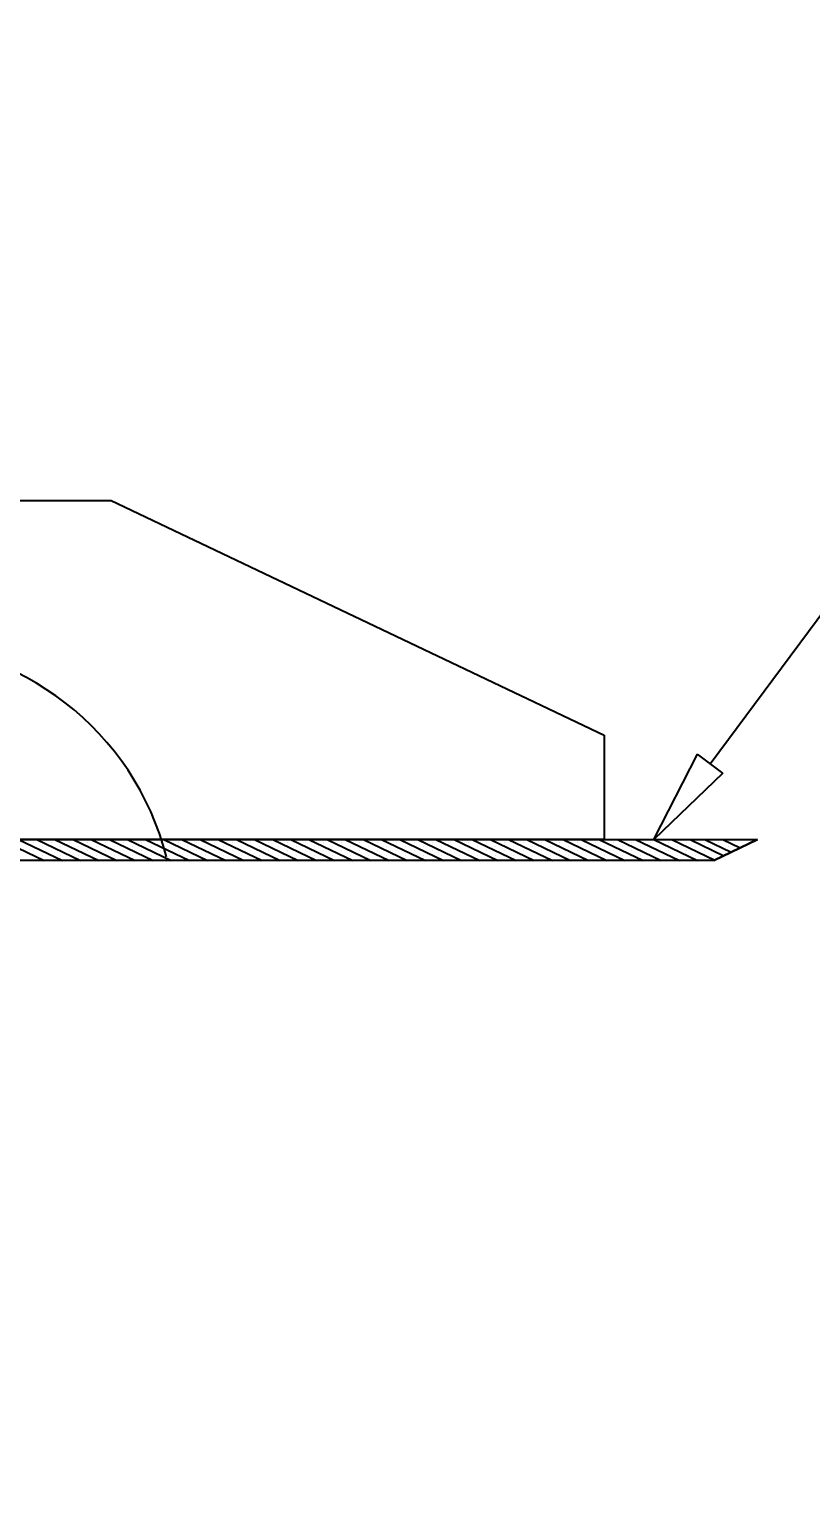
# Model space of a CAD drawing. Header units: millimetres. Extents: x 3739 to 12124, y 1417 to 5764.
# Drawn here: x 4936.8 to 5019.3, y 4501.7 to 4658.3 of the extents above; entities that cross this region are included whole.
import ezdxf
from ezdxf import colors
from ezdxf.entities.mleader import LeaderData, LeaderLine
from ezdxf.math import Vec2, Vec3

# ---------------------------------------------------------------- set-up
doc = ezdxf.new("R2010")
doc.units = ezdxf.units.MM
doc.header["$MEASUREMENT"] = 0
doc.styles.get("Standard").update_dxf_attribs({"font": 'arial.ttf'})

# ---------------------------------------------------------------- blocks, each defined once
blk = doc.blocks.new('_ClosedBlank')
at = {"color": 0, "linetype": 'ByBlock', "lineweight": -2}
for p, q in [((-1, 0.167), (0, 0)), ((-1, 0.167), (-1, -0.167)), ((0, 0), (-1, -0.167))]:
    blk.add_line(p, q, dxfattribs=at)

msp = doc.modelspace()

# ---------------------------------------------------------------- linework, layer by layer
for p, q in [((4922.25894, 4608.48922), (4945.41683, 4608.48922)), ((4945.41683, 4608.48922), (4997.52209, 4583.67034)), ((4997.52209, 4583.67034), (4997.52209, 4572.63972)), ((4997.52209, 4572.63972), (4922.25894, 4572.63972)), ((4922.25894, 4572.63972), (5013.76647, 4572.63972)), ((5009.13489, 4570.4336), (5013.76647, 4572.63972)), ((5013.76647, 4572.63972), (5009.13489, 4570.4336)), ((5009.13489, 4570.4336), (4922.25894, 4570.4336))]:
    msp.add_line(p, q)
at = {"linetype": 'Continuous'}
for p, q in [((4933.69447, 4572.63972), (4938.32605, 4570.4336)), ((4935.61343, 4572.63972), (4940.24501, 4570.4336)), ((4937.14207, 4572.36862), (4937.14207, 4572.36862)), ((4937.53239, 4572.63972), (4942.16397, 4570.4336)), ((4939.06103, 4572.36862), (4939.06103, 4572.36862)), ((4939.45135, 4572.63972), (4944.08293, 4570.4336)), ((4940.97998, 4572.36862), (4940.97998, 4572.36862)), ((4941.3703, 4572.63972), (4946.00188, 4570.4336)), ((4942.89894, 4572.36862), (4942.89894, 4572.36862)), ((4943.28926, 4572.63972), (4947.92084, 4570.4336)), ((4944.8179, 4572.36862), (4944.8179, 4572.36862)), ((4945.20822, 4572.63972), (4949.8398, 4570.4336)), ((4946.73686, 4572.36862), (4946.73686, 4572.36862)), ((4947.12718, 4572.63972), (4951.75876, 4570.4336)), ((4948.65581, 4572.36862), (4948.65581, 4572.36862)), ((4949.04613, 4572.63972), (4953.67771, 4570.4336)), ((4950.57477, 4572.36862), (4950.57477, 4572.36862)), ((4950.96509, 4572.63972), (4955.59667, 4570.4336)), ((4952.49373, 4572.36862), (4952.49373, 4572.36862)), ((4952.88405, 4572.63972), (4957.51563, 4570.4336)), ((4954.41269, 4572.36862), (4954.41269, 4572.36862)), ((4954.80301, 4572.63972), (4959.43459, 4570.4336)), ((4956.33164, 4572.36862), (4956.33164, 4572.36862)), ((4956.72197, 4572.63972), (4961.35354, 4570.4336)), ((4958.2506, 4572.36862), (4958.2506, 4572.36862)), ((4958.64092, 4572.63972), (4963.2725, 4570.4336)), ((4960.16956, 4572.36862), (4960.16956, 4572.36862)), ((4960.55988, 4572.63972), (4965.19146, 4570.4336)), ((4962.08852, 4572.36862), (4962.08852, 4572.36862)), ((4962.47884, 4572.63972), (4967.11042, 4570.4336)), ((4964.00747, 4572.36862), (4964.00747, 4572.36862)), ((4964.3978, 4572.63972), (4969.02937, 4570.4336)), ((4965.92643, 4572.36862), (4965.92643, 4572.36862)), ((4966.31675, 4572.63972), (4970.94833, 4570.4336)), ((4967.84539, 4572.36862), (4967.84539, 4572.36862)), ((4968.23571, 4572.63972), (4972.86729, 4570.4336)), ((4969.76435, 4572.36862), (4969.76435, 4572.36862)), ((4970.15467, 4572.63972), (4974.78625, 4570.4336)), ((4971.6833, 4572.36862), (4971.6833, 4572.36862)), ((4972.07363, 4572.63972), (4976.7052, 4570.4336)), ((4973.60226, 4572.36862), (4973.60226, 4572.36862)), ((4973.99258, 4572.63972), (4978.62416, 4570.4336)), ((4975.52122, 4572.36862), (4975.52122, 4572.36862)), ((4975.91154, 4572.63972), (4980.54312, 4570.4336)), ((4977.44018, 4572.36862), (4977.44018, 4572.36862)), ((4977.8305, 4572.63972), (4982.46208, 4570.4336)), ((4979.35913, 4572.36862), (4979.35913, 4572.36862)), ((4979.74946, 4572.63972), (4984.38103, 4570.4336)), ((4981.27809, 4572.36862), (4981.27809, 4572.36862)), ((4981.66841, 4572.63972), (4986.29999, 4570.4336)), ((4983.19705, 4572.36862), (4983.19705, 4572.36862)), ((4983.58737, 4572.63972), (4988.21895, 4570.4336)), ((4985.11601, 4572.36862), (4985.11601, 4572.36862)), ((4985.50633, 4572.63972), (4990.13791, 4570.4336)), ((4987.03497, 4572.36862), (4987.03497, 4572.36862)), ((4987.42529, 4572.63972), (4992.05686, 4570.4336)), ((4988.95392, 4572.36862), (4988.95392, 4572.36862)), ((4989.34424, 4572.63972), (4993.97582, 4570.4336)), ((4990.87288, 4572.36862), (4990.87288, 4572.36862)), ((4991.2632, 4572.63972), (4995.89478, 4570.4336)), ((4992.79184, 4572.36862), (4992.79184, 4572.36862)), ((4993.18216, 4572.63972), (4997.81374, 4570.4336)), ((4994.7108, 4572.36862), (4994.7108, 4572.36862)), ((4995.10112, 4572.63972), (4999.73269, 4570.4336)), ((4996.62975, 4572.36862), (4996.62975, 4572.36862)), ((4997.02007, 4572.63972), (5001.65165, 4570.4336)), ((4998.54871, 4572.36862), (4998.54871, 4572.36862)), ((4998.93903, 4572.63972), (5003.57061, 4570.4336)), ((5000.46767, 4572.36862), (5000.46767, 4572.36862)), ((5000.85799, 4572.63972), (5005.48957, 4570.4336)), ((5002.38663, 4572.36862), (5002.38663, 4572.36862)), ((5002.77695, 4572.63972), (5007.40853, 4570.4336)), ((5004.30558, 4572.36862), (5004.30558, 4572.36862)), ((5004.6959, 4572.63972), (5009.23119, 4570.47947)), ((5006.22454, 4572.36862), (5006.22454, 4572.36862)), ((5006.61486, 4572.63972), (5010.19067, 4570.93649)), ((5008.1435, 4572.36862), (5008.1435, 4572.36862)), ((5008.16294, 4572.63972), (5010.96471, 4571.30518)), ((5009.67534, 4572.37636), (5009.67534, 4572.37636)), ((5010.0819, 4572.63972), (5011.92418, 4571.7622)), ((4937.14207, 4571.45458), (4937.14207, 4571.45458)), ((4938.10155, 4571.9116), (4938.10155, 4571.9116)), ((4938.10155, 4570.99756), (4938.10155, 4570.99756)), ((4939.06103, 4571.45458), (4939.06103, 4571.45458)), ((4940.02051, 4571.9116), (4940.02051, 4571.9116)), ((4940.02051, 4570.99756), (4940.02051, 4570.99756)), ((4940.97998, 4571.45458), (4940.97998, 4571.45458)), ((4941.93946, 4571.9116), (4941.93946, 4571.9116)), ((4941.93946, 4570.99756), (4941.93946, 4570.99756)), ((4942.89894, 4571.45458), (4942.89894, 4571.45458)), ((4943.85842, 4571.9116), (4943.85842, 4571.9116)), ((4943.85842, 4570.99756), (4943.85842, 4570.99756)), ((4944.8179, 4571.45458), (4944.8179, 4571.45458)), ((4945.77738, 4571.9116), (4945.77738, 4571.9116)), ((4945.77738, 4570.99756), (4945.77738, 4570.99756)), ((4946.73686, 4571.45458), (4946.73686, 4571.45458)), ((4947.69634, 4571.9116), (4947.69634, 4571.9116)), ((4947.69634, 4570.99756), (4947.69634, 4570.99756)), ((4948.65581, 4571.45458), (4948.65581, 4571.45458)), ((4949.61529, 4571.9116), (4949.61529, 4571.9116)), ((4949.61529, 4570.99756), (4949.61529, 4570.99756)), ((4950.57477, 4571.45458), (4950.57477, 4571.45458)), ((4951.53425, 4571.9116), (4951.53425, 4571.9116)), ((4951.53425, 4570.99756), (4951.53425, 4570.99756)), ((4952.49373, 4571.45458), (4952.49373, 4571.45458)), ((4953.45321, 4571.9116), (4953.45321, 4571.9116)), ((4953.45321, 4570.99756), (4953.45321, 4570.99756)), ((4954.41269, 4571.45458), (4954.41269, 4571.45458)), ((4955.37217, 4571.9116), (4955.37217, 4571.9116)), ((4955.37217, 4570.99756), (4955.37217, 4570.99756)), ((4956.33164, 4571.45458), (4956.33164, 4571.45458)), ((4957.29112, 4571.9116), (4957.29112, 4571.9116)), ((4957.29112, 4570.99756), (4957.29112, 4570.99756)), ((4958.2506, 4571.45458), (4958.2506, 4571.45458)), ((4959.21008, 4571.9116), (4959.21008, 4571.9116)), ((4959.21008, 4570.99756), (4959.21008, 4570.99756)), ((4960.16956, 4571.45458), (4960.16956, 4571.45458)), ((4961.12904, 4571.9116), (4961.12904, 4571.9116)), ((4961.12904, 4570.99756), (4961.12904, 4570.99756)), ((4962.08852, 4571.45458), (4962.08852, 4571.45458)), ((4963.048, 4571.9116), (4963.048, 4571.9116)), ((4963.048, 4570.99756), (4963.048, 4570.99756)), ((4964.00747, 4571.45458), (4964.00747, 4571.45458)), ((4964.96695, 4571.9116), (4964.96695, 4571.9116)), ((4964.96695, 4570.99756), (4964.96695, 4570.99756)), ((4965.92643, 4571.45458), (4965.92643, 4571.45458)), ((4966.88591, 4571.9116), (4966.88591, 4571.9116)), ((4966.88591, 4570.99756), (4966.88591, 4570.99756)), ((4967.84539, 4571.45458), (4967.84539, 4571.45458)), ((4968.80487, 4571.9116), (4968.80487, 4571.9116)), ((4968.80487, 4570.99756), (4968.80487, 4570.99756)), ((4969.76435, 4571.45458), (4969.76435, 4571.45458)), ((4970.72383, 4571.9116), (4970.72383, 4571.9116)), ((4970.72383, 4570.99756), (4970.72383, 4570.99756)), ((4971.6833, 4571.45458), (4971.6833, 4571.45458)), ((4972.64278, 4571.9116), (4972.64278, 4571.9116)), ((4972.64278, 4570.99756), (4972.64278, 4570.99756)), ((4973.60226, 4571.45458), (4973.60226, 4571.45458)), ((4974.56174, 4571.9116), (4974.56174, 4571.9116)), ((4974.56174, 4570.99756), (4974.56174, 4570.99756)), ((4975.52122, 4571.45458), (4975.52122, 4571.45458)), ((4976.4807, 4571.9116), (4976.4807, 4571.9116)), ((4976.4807, 4570.99756), (4976.4807, 4570.99756)), ((4977.44018, 4571.45458), (4977.44018, 4571.45458)), ((4978.39966, 4571.9116), (4978.39966, 4571.9116)), ((4978.39966, 4570.99756), (4978.39966, 4570.99756)), ((4979.35913, 4571.45458), (4979.35913, 4571.45458)), ((4980.31861, 4571.9116), (4980.31861, 4571.9116)), ((4980.31861, 4570.99756), (4980.31861, 4570.99756)), ((4981.27809, 4571.45458), (4981.27809, 4571.45458)), ((4982.23757, 4571.9116), (4982.23757, 4571.9116)), ((4982.23757, 4570.99756), (4982.23757, 4570.99756)), ((4983.19705, 4571.45458), (4983.19705, 4571.45458)), ((4984.15653, 4571.9116), (4984.15653, 4571.9116)), ((4984.15653, 4570.99756), (4984.15653, 4570.99756)), ((4985.11601, 4571.45458), (4985.11601, 4571.45458)), ((4986.07549, 4571.9116), (4986.07549, 4571.9116)), ((4986.07549, 4570.99756), (4986.07549, 4570.99756)), ((4987.03497, 4571.45458), (4987.03497, 4571.45458)), ((4987.99444, 4571.9116), (4987.99444, 4571.9116)), ((4987.99444, 4570.99756), (4987.99444, 4570.99756)), ((4988.95392, 4571.45458), (4988.95392, 4571.45458)), ((4989.9134, 4571.9116), (4989.9134, 4571.9116)), ((4989.9134, 4570.99756), (4989.9134, 4570.99756)), ((4990.87288, 4571.45458), (4990.87288, 4571.45458)), ((4991.83236, 4571.9116), (4991.83236, 4571.9116)), ((4991.83236, 4570.99756), (4991.83236, 4570.99756)), ((4992.79184, 4571.45458), (4992.79184, 4571.45458)), ((4993.75132, 4571.9116), (4993.75132, 4571.9116)), ((4993.75132, 4570.99756), (4993.75132, 4570.99756)), ((4994.7108, 4571.45458), (4994.7108, 4571.45458)), ((4995.67027, 4571.9116), (4995.67027, 4571.9116)), ((4995.67027, 4570.99756), (4995.67027, 4570.99756)), ((4996.62975, 4571.45458), (4996.62975, 4571.45458)), ((4997.58923, 4571.9116), (4997.58923, 4571.9116)), ((4997.58923, 4570.99756), (4997.58923, 4570.99756)), ((4998.54871, 4571.45458), (4998.54871, 4571.45458)), ((4999.50819, 4571.9116), (4999.50819, 4571.9116)), ((4999.50819, 4570.99756), (4999.50819, 4570.99756)), ((5000.46767, 4571.45458), (5000.46767, 4571.45458)), ((5001.42715, 4571.9116), (5001.42715, 4571.9116)), ((5001.42715, 4570.99756), (5001.42715, 4570.99756)), ((5002.38663, 4571.45458), (5002.38663, 4571.45458)), ((5003.3461, 4571.9116), (5003.3461, 4571.9116)), ((5003.3461, 4570.99756), (5003.3461, 4570.99756)), ((5004.30558, 4571.45458), (5004.30558, 4571.45458)), ((5005.26506, 4571.9116), (5005.26506, 4571.9116)), ((5005.26506, 4570.99756), (5005.26506, 4570.99756)), ((5006.22454, 4571.45458), (5006.22454, 4571.45458)), ((5007.18402, 4571.9116), (5007.18402, 4571.9116)), ((5007.18402, 4570.99756), (5007.18402, 4570.99756)), ((5008.1435, 4571.45458), (5008.1435, 4571.45458)), ((5010.63482, 4571.91933), (5010.63482, 4571.91933)), ((4937.14207, 4570.54054), (4937.14207, 4570.54054)), ((4939.06103, 4570.54054), (4939.06103, 4570.54054)), ((4940.97998, 4570.54054), (4940.97998, 4570.54054)), ((4942.89894, 4570.54054), (4942.89894, 4570.54054)), ((4944.8179, 4570.54054), (4944.8179, 4570.54054)), ((4946.73686, 4570.54054), (4946.73686, 4570.54054)), ((4948.65581, 4570.54054), (4948.65581, 4570.54054)), ((4950.57477, 4570.54054), (4950.57477, 4570.54054)), ((4952.49373, 4570.54054), (4952.49373, 4570.54054)), ((4954.41269, 4570.54054), (4954.41269, 4570.54054)), ((4956.33164, 4570.54054), (4956.33164, 4570.54054)), ((4958.2506, 4570.54054), (4958.2506, 4570.54054)), ((4960.16956, 4570.54054), (4960.16956, 4570.54054)), ((4962.08852, 4570.54054), (4962.08852, 4570.54054)), ((4964.00747, 4570.54054), (4964.00747, 4570.54054)), ((4965.92643, 4570.54054), (4965.92643, 4570.54054)), ((4967.84539, 4570.54054), (4967.84539, 4570.54054)), ((4969.76435, 4570.54054), (4969.76435, 4570.54054)), ((4971.6833, 4570.54054), (4971.6833, 4570.54054)), ((4973.60226, 4570.54054), (4973.60226, 4570.54054)), ((4975.52122, 4570.54054), (4975.52122, 4570.54054)), ((4977.44018, 4570.54054), (4977.44018, 4570.54054)), ((4979.35913, 4570.54054), (4979.35913, 4570.54054)), ((4981.27809, 4570.54054), (4981.27809, 4570.54054)), ((4983.19705, 4570.54054), (4983.19705, 4570.54054)), ((4985.11601, 4570.54054), (4985.11601, 4570.54054)), ((4987.03497, 4570.54054), (4987.03497, 4570.54054)), ((4988.95392, 4570.54054), (4988.95392, 4570.54054)), ((4990.87288, 4570.54054), (4990.87288, 4570.54054)), ((4992.79184, 4570.54054), (4992.79184, 4570.54054)), ((4994.7108, 4570.54054), (4994.7108, 4570.54054)), ((4996.62975, 4570.54054), (4996.62975, 4570.54054)), ((4998.54871, 4570.54054), (4998.54871, 4570.54054)), ((5000.46767, 4570.54054), (5000.46767, 4570.54054)), ((5002.38663, 4570.54054), (5002.38663, 4570.54054)), ((5004.30558, 4570.54054), (5004.30558, 4570.54054)), ((5006.22454, 4570.54054), (5006.22454, 4570.54054)), ((5008.1435, 4570.54054), (5008.1435, 4570.54054))]:
    msp.add_line(p, q, dxfattribs=at)
msp.add_arc((4922.18783, 4563.37624), 30, 14.3795613, 90.2213493)

# ---------------------------------------------------------------- leaders
ml = msp.add_multileader_mtext('Standard')
ml.set_content('Lower Bearing', color=256)
ml.set_leader_properties()
ml.set_arrow_properties(name='CLOSEDBLANK')
ml.build(insert=Vec2(0, 0))
ml.multileader.update_dxf_attribs({"text_left_attachment_type": 6, "dogleg_length": 0.36, "arrow_head_size": 10})
ctx = ml.context
ctx.base_point, ctx.char_height, ctx.arrow_head_size, ctx.landing_gap_size, ctx.plane_origin = Vec3(5181.60767, 4766.15697), 65, 10, 15, Vec3(5107.53888, 4703.28903)
ctx.left_attachment, ctx.text_align_type = 6, 1
notes = []
notes.append((ctx, [(0, (1, 1, 0), (5146.4902, 4766.15697), (1, 0), 35.11747, [(0, [(5002.77695, 4572.63972)], 0, [])])]))
ctx.mtext.insert, ctx.mtext.alignment, ctx.mtext.line_spacing_factor, ctx.mtext.flow_direction = Vec3(5483.01114, 4850.26679), 2, 0.8, 5
ml = msp.add_multileader_mtext('Standard')
ml.set_content('Jumping Clamp', color=256)
ml.set_leader_properties()
ml.set_arrow_properties(name='CLOSEDBLANK')
ml.build(insert=Vec2(0, 0))
ml.multileader.update_dxf_attribs({"text_left_attachment_type": 6, "dogleg_length": 0.36, "arrow_head_size": 10})
ctx = ml.context
ctx.base_point, ctx.char_height, ctx.arrow_head_size, ctx.landing_gap_size, ctx.plane_origin = Vec3(5125.8664, 4550.57481), 65, 10, 15, Vec3(5051.79761, 4487.70687)
ctx.left_attachment, ctx.text_align_type = 6, 1
notes.append((ctx, [(0, (1, 1, 0), (5090.74893, 4550.57481), (1, 0), 35.11747, [(0, [(4947.03568, 4357.05757)], 0, [])])]))
ctx.mtext.insert, ctx.mtext.alignment, ctx.mtext.line_spacing_factor, ctx.mtext.flow_direction = Vec3(5453.25215, 4634.68464), 2, 0.8, 5
for ctx, leaders in notes:
    for number, flags, end, landing, length, lines in leaders:
        leader = LeaderData()
        leader.index, (leader.has_last_leader_line, leader.has_dogleg_vector, leader.attachment_direction) = number, flags
        leader.last_leader_point, leader.dogleg_vector, leader.dogleg_length = Vec3(end), Vec3(landing), length
        for number, points, colour, breaks in lines:
            line = LeaderLine()
            line.index, line.vertices, line.color, line.breaks = number, Vec3.list(points), colors.encode_raw_color(colour), breaks
            leader.lines.append(line)
        ctx.leaders.append(leader)

doc.saveas('drawing.dxf')
